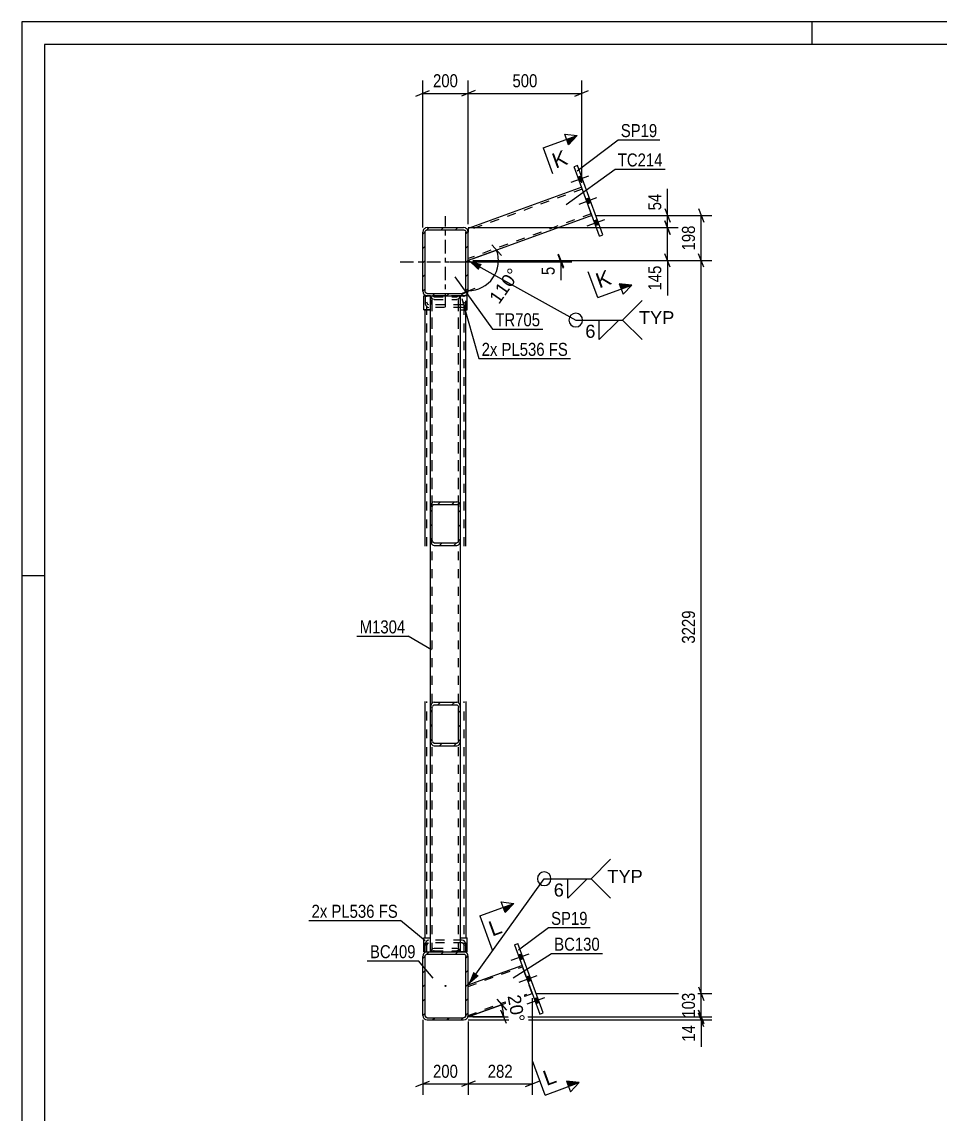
# Model space of a CAD drawing. Header units: millimetres. Extents: x 0 to 594, y 0 to 420.
# Drawn here: x 0 to 202.2, y 179.4 to 420 of the extents above; entities that cross this region are included whole.
import ezdxf

# ---------------------------------------------------------------- set-up
doc = ezdxf.new("R2010")
doc.units = ezdxf.units.MM
doc.linetypes.add('DXK_LINE_DOT2', pattern=[3.9198, 1.9599, -1.9599])
doc.linetypes.add('DXK_LINE_DOT3', pattern=[5.9187, 2.979, -0.9799, 0.9799, -0.9799])
doc.styles.add('Arial', font='ARIAL.TTF', dxfattribs={"height": 0.2})
doc.styles.add('Arial Narrow', font='ARIALN.TTF', dxfattribs={"height": 0.2})

# ---------------------------------------------------------------- blocks, each defined once
blk = doc.blocks.new('Unknown-761555563-1133')
at = {"color": 5, "linetype": 'Continuous'}
for p, q in [((594, 420), (0, 420)), ((0, 420), (0, 0)), ((174, 415), (174, 420)), ((589, 415), (5, 415)), ((5, 415), (5, 5)), ((5, 298), (0, 298))]:
    blk.add_line(p, q, dxfattribs=at)
blk = doc.blocks.new('Part-761555563-3557 - 3482')
at = {"color": 2, "linetype": 'Continuous'}
for p, q in [((108.46, 216.73), (109.22, 217.01)), ((108.46, 216.73), (114.02, 201.46)), ((114.77, 201.74), (109.22, 217.01)), ((114.02, 201.46), (114.77, 201.74))]:
    blk.add_line(p, q, dxfattribs=at)
blk = doc.blocks.new('Bolt-761555563-3493 - 3482')
at = {"linetype": 'Continuous'}
for points in [[(110.43, 213.67), (110.05, 214.71), (109.3, 214.43), (109.68, 213.4)], [(110.43, 213.67), (110.05, 214.71), (109.3, 214.43), (109.68, 213.4)], [(110.43, 213.67), (110.05, 214.71), (109.3, 214.43), (109.68, 213.4)], [(112.18, 208.86), (111.81, 209.89), (111.05, 209.62), (111.43, 208.58)], [(112.18, 208.86), (111.81, 209.89), (111.05, 209.62), (111.43, 208.58)], [(113.94, 204.04), (113.56, 205.07), (112.81, 204.8), (113.18, 203.77)], [(113.94, 204.04), (113.56, 205.07), (112.81, 204.8), (113.18, 203.77)], [(113.94, 204.04), (113.56, 205.07), (112.81, 204.8), (113.18, 203.77)]]:
    blk.add_hatch(color=1, dxfattribs=at).paths.add_polyline_path(points)
at = {"color": 1, "linetype": 'Continuous'}
for p, q in [((111.6, 214.68), (107.7, 213.27)), ((111.6, 214.68), (107.7, 213.27)), ((111.6, 214.68), (107.7, 213.27)), ((110.05, 214.71), (109.3, 214.43)), ((110.05, 214.71), (109.3, 214.43)), ((110.05, 214.71), (109.3, 214.43)), ((110.43, 213.67), (109.68, 213.4)), ((110.43, 213.67), (109.68, 213.4)), ((110.43, 213.67), (109.68, 213.4)), ((113.36, 209.87), (109.46, 208.45)), ((113.36, 209.87), (109.46, 208.45)), ((111.81, 209.89), (111.05, 209.62)), ((111.81, 209.89), (111.05, 209.62)), ((112.18, 208.86), (111.43, 208.58)), ((112.18, 208.86), (111.43, 208.58)), ((115.11, 205.05), (111.21, 203.63)), ((115.11, 205.05), (111.21, 203.63)), ((115.11, 205.05), (111.21, 203.63)), ((113.56, 205.07), (112.81, 204.8)), ((113.56, 205.07), (112.81, 204.8)), ((113.56, 205.07), (112.81, 204.8)), ((113.94, 204.04), (113.18, 203.77)), ((113.94, 204.04), (113.18, 203.77)), ((113.94, 204.04), (113.18, 203.77))]:
    blk.add_line(p, q, dxfattribs=at)
blk = doc.blocks.new('Part-761555563-3485 - 3482')
at = {"linetype": 'Continuous'}
h = blk.add_hatch(dxfattribs=at)
h.set_pattern_fill('', scale=0.7, style=0, pattern_type=0)
h.set_pattern_definition([(45, (89.9759, 261.7017), (-1.57154, 1.57154), [])])
h.paths.add_polyline_path([(89.98, 269), (89.98, 261.7), (90.04, 261.25), (90.21, 260.88), (90.47, 260.62), (90.78, 260.53), (95.78, 260.53), (96.08, 260.62), (96.34, 260.88), (96.51, 261.25), (96.58, 261.7), (96.58, 269), (96.51, 269.45), (96.34, 269.83), (96.08, 270.08), (95.78, 270.17), (90.78, 270.17), (90.47, 270.08), (90.21, 269.83), (90.04, 269.45)])
h.paths.add_polyline_path([(90.49, 269.41), (90.62, 269.54), (90.78, 269.58), (95.78, 269.58), (95.93, 269.54), (96.06, 269.41), (96.15, 269.22), (96.18, 269), (96.18, 261.7), (96.15, 261.48), (96.06, 261.29), (95.93, 261.16), (95.78, 261.12), (90.78, 261.12), (90.62, 261.16), (90.49, 261.29), (90.41, 261.48), (90.38, 261.7), (90.38, 269), (90.41, 269.22)])
at = {"color": 2, "linetype": 'Continuous'}
for p, q in [((90.04, 269.45), (89.98, 269)), ((90.78, 270.17), (90.47, 270.08)), ((90.62, 269.54), (90.78, 269.58)), ((90.78, 270.17), (95.78, 270.17)), ((90.78, 269.58), (95.78, 269.58)), ((96.08, 270.08), (95.78, 270.17)), ((95.78, 269.58), (95.93, 269.54)), ((96.58, 269), (96.51, 269.45)), ((89.98, 261.7), (89.98, 269)), ((90.38, 269), (90.41, 269.22)), ((90.38, 261.7), (90.38, 269)), ((96.15, 269.22), (96.18, 269)), ((96.18, 261.7), (96.18, 269)), ((96.58, 261.7), (96.58, 269)), ((89.98, 215.18), (89.98, 261.7)), ((89.98, 261.7), (90.04, 261.25)), ((90.41, 261.48), (90.38, 261.7)), ((90.47, 260.62), (90.78, 260.53)), ((90.78, 261.12), (90.62, 261.16)), ((90.78, 261.12), (95.78, 261.12)), ((90.78, 260.53), (95.78, 260.53)), ((95.93, 261.16), (95.78, 261.12)), ((95.78, 260.53), (96.08, 260.62)), ((96.18, 261.7), (96.15, 261.48)), ((96.51, 261.25), (96.58, 261.7)), ((96.58, 215.18), (96.58, 261.7))]:
    blk.add_line(p, q, dxfattribs=at)
at = {"color": 7, "linetype": 'DXK_LINE_DOT2'}
for p, q in [((89.98, 261.7), (89.98, 269)), ((90.38, 215.18), (90.38, 269)), ((96.18, 215.18), (96.18, 269)), ((96.58, 261.7), (96.58, 269)), ((96.58, 215.18), (89.98, 215.18)), ((90.02, 215.18), (90.04, 215.28)), ((90.46, 215.18), (90.47, 215.2)), ((90.47, 215.92), (90.78, 216.01)), ((90.47, 215.2), (90.49, 215.25)), ((90.62, 215.38), (90.49, 215.25)), ((90.78, 215.42), (90.62, 215.38)), ((90.78, 216.01), (95.78, 216.01)), ((90.78, 215.42), (95.78, 215.42)), ((95.78, 216.01), (96.08, 215.92)), ((95.93, 215.38), (95.78, 215.42)), ((96.06, 215.25), (95.93, 215.38)), ((96.09, 215.18), (96.06, 215.25)), ((96.51, 215.28), (96.53, 215.18))]:
    blk.add_line(p, q, dxfattribs=at)
at = {"color": 2, "linetype": 'Continuous'}
for centre, radius, start, end in [((91.07, 269.2), 1.06, 124.4664, 166.7051), ((90.92, 269.1), 0.532, 124.4664, 166.7051), ((95.63, 269.1), 0.532, 13.2949, 55.5336), ((95.48, 269.2), 1.06, 13.2949, 55.5336), ((91.07, 261.5), 1.06, 193.2949, 235.5336), ((90.92, 261.6), 0.532, 193.2949, 235.5336), ((95.63, 261.6), 0.532, 304.4664, 346.7051), ((95.48, 261.5), 1.06, 304.4664, 346.7051)]:
    blk.add_arc(centre, radius, start, end, dxfattribs=at)
at = {"color": 7, "linetype": 'DXK_LINE_DOT2'}
for centre, start, end in [((91.07, 215.04), 124.4664, 166.7051), ((95.48, 215.04), 13.2949, 55.5336)]:
    blk.add_arc(centre, 1.06, start, end, dxfattribs=at)
blk = doc.blocks.new('Bolt-761555563-3494 - 3482')
at = {"linetype": 'Continuous'}
for points in [[(123.59, 385.03), (123.21, 386.06), (122.46, 385.79), (122.83, 384.76)], [(123.59, 385.03), (123.21, 386.06), (122.46, 385.79), (122.83, 384.76)], [(123.59, 385.03), (123.21, 386.06), (122.46, 385.79), (122.83, 384.76)], [(125.34, 380.21), (124.96, 381.25), (124.21, 380.97), (124.59, 379.94)], [(125.34, 380.21), (124.96, 381.25), (124.21, 380.97), (124.59, 379.94)], [(127.09, 375.4), (126.72, 376.43), (125.96, 376.16), (126.34, 375.12)], [(127.09, 375.4), (126.72, 376.43), (125.96, 376.16), (126.34, 375.12)], [(127.09, 375.4), (126.72, 376.43), (125.96, 376.16), (126.34, 375.12)]]:
    blk.add_hatch(color=1, dxfattribs=at).paths.add_polyline_path(points)
at = {"color": 1, "linetype": 'Continuous'}
for p, q in [((124.76, 386.04), (120.86, 384.62)), ((124.76, 386.04), (120.86, 384.62)), ((124.76, 386.04), (120.86, 384.62)), ((123.21, 386.06), (122.46, 385.79)), ((123.21, 386.06), (122.46, 385.79)), ((123.21, 386.06), (122.46, 385.79)), ((123.59, 385.03), (122.83, 384.76)), ((123.59, 385.03), (122.83, 384.76)), ((123.59, 385.03), (122.83, 384.76)), ((126.51, 381.23), (122.61, 379.81)), ((126.51, 381.23), (122.61, 379.81)), ((124.96, 381.25), (124.21, 380.97)), ((124.96, 381.25), (124.21, 380.97)), ((125.34, 380.21), (124.59, 379.94)), ((125.34, 380.21), (124.59, 379.94)), ((128.27, 376.41), (124.37, 374.99)), ((128.27, 376.41), (124.37, 374.99)), ((128.27, 376.41), (124.37, 374.99)), ((126.72, 376.43), (125.96, 376.16)), ((126.72, 376.43), (125.96, 376.16)), ((126.72, 376.43), (125.96, 376.16)), ((127.09, 375.4), (126.34, 375.12)), ((127.09, 375.4), (126.34, 375.12)), ((127.09, 375.4), (126.34, 375.12))]:
    blk.add_line(p, q, dxfattribs=at)
blk = doc.blocks.new('Part-761555563-3486 - 3482')
at = {"linetype": 'Continuous'}
h = blk.add_hatch(dxfattribs=at)
h.set_pattern_fill('', scale=0.7, style=0, pattern_type=0)
h.set_pattern_definition([(45, (89.976, 305.858), (-1.57154, 1.57154), [])])
h.paths.add_polyline_path([(89.98, 313.16), (89.98, 305.86), (90.04, 305.41), (90.21, 305.03), (90.47, 304.78), (90.78, 304.69), (95.78, 304.69), (96.08, 304.78), (96.34, 305.03), (96.51, 305.41), (96.58, 305.86), (96.58, 313.16), (96.51, 313.6), (96.34, 313.98), (96.08, 314.24), (95.78, 314.32), (90.78, 314.32), (90.47, 314.24), (90.21, 313.98), (90.04, 313.6)])
h.paths.add_polyline_path([(90.49, 313.57), (90.62, 313.7), (90.78, 313.74), (95.78, 313.74), (95.93, 313.7), (96.06, 313.57), (96.15, 313.38), (96.18, 313.16), (96.18, 305.86), (96.15, 305.63), (96.06, 305.45), (95.93, 305.32), (95.78, 305.27), (90.78, 305.27), (90.62, 305.32), (90.49, 305.45), (90.41, 305.63), (90.38, 305.86), (90.38, 313.16), (90.41, 313.38)])
at = {"color": 2, "linetype": 'Continuous'}
for p, q in [((89.98, 313.16), (89.98, 359.68)), ((96.58, 313.16), (96.58, 359.68)), ((90.04, 313.6), (89.98, 313.16)), ((89.98, 305.86), (89.98, 313.16)), ((90.38, 313.16), (90.41, 313.38)), ((90.38, 305.86), (90.38, 313.16)), ((90.78, 314.32), (90.47, 314.24)), ((90.62, 313.7), (90.78, 313.74)), ((90.78, 314.32), (95.78, 314.32)), ((90.78, 313.74), (95.78, 313.74)), ((96.08, 314.24), (95.78, 314.32)), ((95.78, 313.74), (95.93, 313.7)), ((96.15, 313.38), (96.18, 313.16)), ((96.18, 305.86), (96.18, 313.16)), ((96.58, 313.16), (96.51, 313.6)), ((96.58, 305.86), (96.58, 313.16)), ((89.98, 305.86), (90.04, 305.41)), ((90.41, 305.63), (90.38, 305.86)), ((96.18, 305.86), (96.15, 305.63)), ((96.51, 305.41), (96.58, 305.86)), ((90.47, 304.78), (90.78, 304.69)), ((90.78, 305.27), (90.62, 305.32)), ((90.78, 305.27), (95.78, 305.27)), ((90.78, 304.69), (95.78, 304.69)), ((95.93, 305.32), (95.78, 305.27)), ((95.78, 304.69), (96.08, 304.78))]:
    blk.add_line(p, q, dxfattribs=at)
at = {"color": 7, "linetype": 'DXK_LINE_DOT2'}
for p, q in [((96.58, 359.68), (89.98, 359.68)), ((90.04, 359.57), (90.02, 359.68)), ((90.38, 305.86), (90.38, 359.68)), ((90.46, 359.68), (90.49, 359.61)), ((90.78, 358.85), (90.47, 358.94)), ((90.49, 359.61), (90.62, 359.48)), ((90.62, 359.48), (90.78, 359.44)), ((90.78, 359.44), (95.78, 359.44)), ((90.78, 358.85), (95.78, 358.85)), ((95.78, 359.44), (95.93, 359.48)), ((96.08, 358.94), (95.78, 358.85)), ((95.93, 359.48), (96.06, 359.61)), ((96.06, 359.61), (96.09, 359.68)), ((96.18, 305.86), (96.18, 359.68)), ((96.53, 359.68), (96.51, 359.57)), ((89.98, 305.86), (89.98, 313.16)), ((96.58, 305.86), (96.58, 313.16))]:
    blk.add_line(p, q, dxfattribs=at)
for centre, start, end in [((91.07, 359.82), 193.2949, 235.5336), ((95.48, 359.82), 304.4664, 346.7051)]:
    blk.add_arc(centre, 1.06, start, end, dxfattribs=at)
at = {"color": 2, "linetype": 'Continuous'}
for centre, radius, start, end in [((91.07, 313.36), 1.06, 124.4664, 166.7051), ((90.92, 313.26), 0.532, 124.4664, 166.7051), ((95.63, 313.26), 0.532, 13.2949, 55.5336), ((95.48, 313.36), 1.06, 13.2949, 55.5336), ((90.92, 305.76), 0.532, 193.2949, 235.5336), ((95.63, 305.76), 0.532, 304.4664, 346.7051), ((91.07, 305.66), 1.06, 193.2949, 235.5336), ((95.48, 305.66), 1.06, 304.4664, 346.7051)]:
    blk.add_arc(centre, radius, start, end, dxfattribs=at)
blk = doc.blocks.new('Part-761555563-3515 - 3482')
at = {"linetype": 'Continuous'}
h = blk.add_hatch(dxfattribs=at)
h.set_pattern_fill('', scale=0.7, style=0, pattern_type=0)
h.set_pattern_definition([(45, (88.276, 360.6789), (-1.57154, 1.57154), [])])
h.paths.add_polyline_path([(88.28, 373.68), (88.28, 360.68), (88.35, 360.3), (88.57, 359.97), (88.89, 359.75), (89.28, 359.68), (97.28, 359.68), (97.66, 359.75), (97.98, 359.97), (98.2, 360.3), (98.28, 360.68), (98.28, 373.68), (98.2, 374.06), (97.98, 374.39), (97.66, 374.6), (97.28, 374.68), (89.28, 374.68), (88.89, 374.6), (88.57, 374.39), (88.35, 374.06)])
h.paths.add_polyline_path([(88.92, 374.03), (89.08, 374.14), (89.28, 374.18), (97.28, 374.18), (97.47, 374.14), (97.63, 374.03), (97.74, 373.87), (97.78, 373.68), (97.78, 360.68), (97.74, 360.49), (97.63, 360.33), (97.47, 360.22), (97.28, 360.18), (89.28, 360.18), (89.08, 360.22), (88.92, 360.33), (88.81, 360.49), (88.78, 360.68), (88.78, 373.68), (88.81, 373.87)])
at = {"color": 7, "linetype": 'DXK_LINE_DOT3'}
for p, q in [((93.28, 357.18), (93.28, 377.18)), ((83.28, 367.18), (103.28, 367.18))]:
    blk.add_line(p, q, dxfattribs=at)
at = {"color": 2, "linetype": 'Continuous'}
for p, q in [((88.35, 374.06), (88.28, 373.68)), ((88.28, 360.68), (88.28, 373.68)), ((88.78, 373.68), (88.81, 373.87)), ((88.78, 360.68), (88.78, 373.68)), ((89.28, 374.68), (88.89, 374.6)), ((89.08, 374.14), (89.28, 374.18)), ((89.28, 374.68), (97.28, 374.68)), ((89.28, 374.18), (97.28, 374.18)), ((97.66, 374.6), (97.28, 374.68)), ((97.28, 374.18), (97.47, 374.14)), ((97.74, 373.87), (97.78, 373.68)), ((97.78, 360.68), (97.78, 373.68)), ((98.28, 373.68), (98.2, 374.06)), ((98.28, 360.68), (98.28, 373.68)), ((88.28, 360.68), (88.35, 360.3)), ((88.81, 360.49), (88.78, 360.68)), ((88.89, 359.75), (89.28, 359.68)), ((89.28, 360.18), (89.08, 360.22)), ((89.28, 360.18), (97.28, 360.18)), ((89.28, 359.68), (97.28, 359.68)), ((97.47, 360.22), (97.28, 360.18)), ((97.28, 359.68), (97.66, 359.75)), ((97.78, 360.68), (97.74, 360.49)), ((98.2, 360.3), (98.28, 360.68))]:
    blk.add_line(p, q, dxfattribs=at)
for centre, radius, start, end in [((89.28, 373.68), 1, 112.5, 157.5), ((89.28, 373.68), 0.5, 112.5, 157.5), ((97.28, 373.68), 0.5, 22.5, 67.5), ((97.28, 373.68), 1, 22.5, 67.5), ((89.28, 360.68), 1, 202.5, 247.5), ((89.28, 360.68), 0.5, 202.5, 247.5), ((97.28, 360.68), 0.5, 292.5, 337.5), ((97.28, 360.68), 1, 292.5, 337.5)]:
    blk.add_arc(centre, radius, start, end, dxfattribs=at)
blk = doc.blocks.new('Part-761555563-3552 - 3482')
at = {"linetype": 'Continuous'}
h = blk.add_hatch(dxfattribs=at)
h.set_pattern_fill('', scale=0.7, style=0, pattern_type=0)
h.set_pattern_definition([(45, (88.2759, 201.179), (-1.57154, 1.57154), [])])
h.paths.add_polyline_path([(88.28, 214.18), (88.28, 201.18), (88.35, 200.8), (88.57, 200.47), (88.89, 200.26), (89.28, 200.18), (97.28, 200.18), (97.66, 200.26), (97.98, 200.47), (98.2, 200.8), (98.28, 201.18), (98.28, 214.18), (98.2, 214.56), (97.98, 214.89), (97.66, 215.1), (97.28, 215.18), (89.28, 215.18), (88.89, 215.1), (88.57, 214.89), (88.35, 214.56)])
h.paths.add_polyline_path([(88.92, 214.53), (89.08, 214.64), (89.28, 214.68), (97.28, 214.68), (97.47, 214.64), (97.63, 214.53), (97.74, 214.37), (97.78, 214.18), (97.78, 201.18), (97.74, 200.99), (97.63, 200.83), (97.47, 200.72), (97.28, 200.68), (89.28, 200.68), (89.08, 200.72), (88.92, 200.83), (88.81, 200.99), (88.78, 201.18), (88.78, 214.18), (88.81, 214.37)])
blk.add_hatch(color=246, dxfattribs=at).paths.add_polyline_path([(93.28, 207.58, -1), (93.28, 207.78, -1)])
at = {"color": 2, "linetype": 'Continuous'}
for p, q in [((88.35, 214.56), (88.28, 214.18)), ((88.28, 201.18), (88.28, 214.18)), ((88.78, 214.18), (88.81, 214.37)), ((88.78, 201.18), (88.78, 214.18)), ((89.28, 215.18), (88.89, 215.1)), ((89.08, 214.64), (89.28, 214.68)), ((89.28, 215.18), (97.28, 215.18)), ((89.28, 214.68), (97.28, 214.68)), ((97.66, 215.1), (97.28, 215.18)), ((97.28, 214.68), (97.47, 214.64)), ((97.74, 214.37), (97.78, 214.18)), ((97.78, 201.18), (97.78, 214.18)), ((98.28, 214.18), (98.2, 214.56)), ((98.28, 201.18), (98.28, 214.18)), ((88.28, 201.18), (88.35, 200.8)), ((88.81, 200.99), (88.78, 201.18)), ((88.89, 200.26), (89.28, 200.18)), ((89.28, 200.68), (89.08, 200.72)), ((89.28, 200.68), (97.28, 200.68)), ((89.28, 200.18), (97.28, 200.18)), ((97.47, 200.72), (97.28, 200.68)), ((97.28, 200.18), (97.66, 200.26)), ((97.78, 201.18), (97.74, 200.99)), ((98.2, 200.8), (98.28, 201.18))]:
    blk.add_line(p, q, dxfattribs=at)
at = {"color": 246, "linetype": 'DXK_LINE_DOT2'}
blk.add_line((93.28, 207.68), (93.28, 207.68), dxfattribs=at)
at = {"color": 246, "linetype": 'Continuous'}
blk.add_circle((93.28, 207.68), 0.1, dxfattribs=at)
at = {"color": 2, "linetype": 'Continuous'}
for centre, radius, start, end in [((89.28, 214.18), 1, 112.5, 157.5), ((89.28, 214.18), 0.5, 112.5, 157.5), ((97.28, 214.18), 0.5, 22.5, 67.5), ((97.28, 214.18), 1, 22.5, 67.5), ((89.28, 201.18), 1, 202.5, 247.5), ((89.28, 201.18), 0.5, 202.5, 247.5), ((97.28, 201.18), 0.5, 292.5, 337.5), ((97.28, 201.18), 1, 292.5, 337.5)]:
    blk.add_arc(centre, radius, start, end, dxfattribs=at)
blk = doc.blocks.new('Part-761555563-3562 - 3482')
at = {"color": 2, "linetype": 'Continuous'}
for p, q in [((122.37, 388.36), (121.62, 388.09)), ((127.18, 372.82), (121.62, 388.09)), ((127.93, 373.09), (122.37, 388.36)), ((127.18, 372.82), (127.93, 373.09))]:
    blk.add_line(p, q, dxfattribs=at)
blk = doc.blocks.new('Part-761555563-3567 - 3482')
at = {"color": 2, "linetype": 'Continuous'}
for p, q in [((123.27, 383.56), (98.28, 374.46)), ((125.53, 377.36), (98.28, 367.44)), ((98.28, 374.46), (98.28, 373.68))]:
    blk.add_line(p, q, dxfattribs=at)
at = {"color": 7, "linetype": 'DXK_LINE_DOT2'}
for p, q in [((123.41, 383.18), (98.28, 374.03)), ((125.53, 377.36), (123.27, 383.56)), ((125.39, 377.73), (98.28, 367.86)), ((98.28, 374.46), (98.28, 374.21)), ((98.28, 367.44), (98.28, 373.68))]:
    blk.add_line(p, q, dxfattribs=at)
blk = doc.blocks.new('Part-761555563-3578 - 3482')
at = {"color": 2, "linetype": 'Continuous'}
for p, q in [((88.78, 218.26), (88.78, 270.32)), ((97.78, 270.32), (97.78, 218.26))]:
    blk.add_line(p, q, dxfattribs=at)
at = {"color": 7, "linetype": 'DXK_LINE_DOT2'}
for p, q in [((89.18, 215.18), (89.18, 270.32)), ((97.38, 215.18), (97.38, 270.32)), ((88.78, 215.18), (88.78, 218.26)), ((88.84, 217.04), (88.78, 216.59)), ((89.18, 216.59), (89.21, 216.81)), ((89.58, 217.76), (89.27, 217.67)), ((89.42, 217.13), (89.58, 217.17)), ((96.98, 217.76), (89.58, 217.76)), ((96.98, 217.17), (89.58, 217.17)), ((97.28, 217.67), (96.98, 217.76)), ((96.98, 217.17), (97.13, 217.13)), ((97.35, 216.81), (97.38, 216.59)), ((97.78, 216.59), (97.71, 217.04)), ((97.78, 215.18), (97.78, 218.26)), ((88.78, 215.18), (97.78, 215.18))]:
    blk.add_line(p, q, dxfattribs=at)
for centre, radius, start, end in [((89.87, 216.79), 1.06, 124.4663, 166.705), ((89.72, 216.69), 0.532, 124.4663, 166.705), ((96.83, 216.69), 0.532, 13.295, 55.5337), ((96.68, 216.79), 1.06, 13.295, 55.5337)]:
    blk.add_arc(centre, radius, start, end, dxfattribs=at)
blk = doc.blocks.new('Part-761555563-3583 - 3482')
at = {"color": 2, "linetype": 'Continuous'}
for p, q in [((98.28, 207.89), (110.11, 212.2)), ((98.28, 200.87), (112.37, 206)), ((98.28, 200.92), (98.28, 201.18)), ((98.28, 200.92), (98.28, 200.87))]:
    blk.add_line(p, q, dxfattribs=at)
at = {"color": 7, "linetype": 'DXK_LINE_DOT2'}
for p, q in [((98.28, 207.57), (110.22, 211.92)), ((112.37, 206), (110.11, 212.2)), ((98.28, 207.84), (98.28, 207.89)), ((98.28, 201.18), (98.28, 207.89)), ((98.28, 201.19), (112.27, 206.28))]:
    blk.add_line(p, q, dxfattribs=at)
blk = doc.blocks.new('Part-761555563-3589 - 3482')
at = {"color": 7, "linetype": 'DXK_LINE_DOT2'}
for p, q in [((96.58, 359.68), (89.98, 359.68)), ((89.98, 305.86), (89.98, 359.68)), ((90.38, 215.18), (90.38, 359.68)), ((96.18, 215.18), (96.18, 359.68)), ((96.58, 305.86), (96.58, 359.68)), ((89.98, 215.18), (89.98, 269)), ((96.58, 215.18), (96.58, 269)), ((96.58, 215.18), (89.98, 215.18))]:
    blk.add_line(p, q, dxfattribs=at)
at = {"color": 2, "linetype": 'Continuous'}
for p, q in [((89.98, 269), (89.98, 305.86)), ((96.58, 269), (96.58, 305.86))]:
    blk.add_line(p, q, dxfattribs=at)
blk = doc.blocks.new('Part-761555563-3591 - 3482')
at = {"color": 7, "linetype": 'DXK_LINE_DOT2'}
for p, q in [((97.78, 359.68), (88.78, 359.68)), ((88.78, 359.68), (88.78, 356.6)), ((89.18, 304.54), (89.18, 359.68)), ((97.38, 304.54), (97.38, 359.68)), ((97.78, 356.6), (97.78, 359.68)), ((88.78, 358.27), (88.84, 357.82)), ((89.21, 358.05), (89.18, 358.27)), ((89.27, 357.19), (89.58, 357.1)), ((89.58, 357.69), (89.42, 357.73)), ((96.98, 357.69), (89.58, 357.69)), ((96.98, 357.1), (89.58, 357.1)), ((97.13, 357.73), (96.98, 357.69)), ((96.98, 357.1), (97.28, 357.19)), ((97.38, 358.27), (97.35, 358.05)), ((97.71, 357.82), (97.78, 358.27))]:
    blk.add_line(p, q, dxfattribs=at)
at = {"color": 2, "linetype": 'Continuous'}
for p, q in [((88.78, 304.54), (88.78, 356.6)), ((97.78, 304.54), (97.78, 356.6))]:
    blk.add_line(p, q, dxfattribs=at)
at = {"color": 7, "linetype": 'DXK_LINE_DOT2'}
for centre, radius, start, end in [((89.87, 358.07), 1.06, 193.295, 235.5337), ((89.72, 358.17), 0.532, 193.295, 235.5337), ((96.83, 358.17), 0.532, 304.4663, 346.705), ((96.68, 358.07), 1.06, 304.4663, 346.705)]:
    blk.add_arc(centre, radius, start, end, dxfattribs=at)
blk = doc.blocks.new('Part-761555563-3601 - 3482')
at = {"color": 2, "linetype": 'Continuous'}
for p, q in [((88.48, 359.68), (88.48, 359.68)), ((88.48, 359.68), (89.28, 359.68)), ((88.48, 356.6), (88.48, 359.68)), ((89.98, 356.6), (88.48, 356.6))]:
    blk.add_line(p, q, dxfattribs=at)
at = {"color": 7, "linetype": 'DXK_LINE_DOT2'}
for p, q in [((89.98, 359.68), (88.48, 359.68)), ((88.48, 359.68), (88.48, 359.68)), ((89.28, 359.68), (89.98, 359.68)), ((89.98, 359.68), (89.98, 359.68)), ((89.98, 359.68), (89.98, 356.6)), ((88.48, 356.6), (89.98, 356.6))]:
    blk.add_line(p, q, dxfattribs=at)
blk = doc.blocks.new('Part-761555563-3614 - 3482')
at = {"color": 2, "linetype": 'Continuous'}
for p, q in [((96.58, 218.26), (98.08, 218.26)), ((98.08, 215.18), (98.08, 218.26)), ((98.08, 215.18), (97.28, 215.18)), ((98.08, 215.18), (98.08, 215.18))]:
    blk.add_line(p, q, dxfattribs=at)
at = {"color": 7, "linetype": 'DXK_LINE_DOT2'}
for p, q in [((96.58, 215.18), (96.58, 218.26)), ((96.58, 218.26), (98.08, 218.26)), ((97.28, 215.18), (96.58, 215.18)), ((96.58, 215.18), (96.58, 215.18)), ((96.58, 215.18), (98.08, 215.18)), ((98.08, 215.18), (98.08, 215.18))]:
    blk.add_line(p, q, dxfattribs=at)
blk = doc.blocks.new('Part-761555563-3615 - 3482')
at = {"color": 2, "linetype": 'Continuous'}
for p, q in [((88.48, 215.18), (88.48, 218.26)), ((88.48, 218.26), (89.98, 218.26)), ((88.48, 215.18), (88.48, 215.18)), ((88.48, 215.18), (89.28, 215.18))]:
    blk.add_line(p, q, dxfattribs=at)
at = {"color": 7, "linetype": 'DXK_LINE_DOT2'}
for p, q in [((88.48, 218.26), (89.98, 218.26)), ((89.98, 215.18), (89.98, 218.26)), ((88.48, 215.18), (89.98, 215.18)), ((88.48, 215.18), (88.48, 215.18)), ((89.28, 215.18), (89.98, 215.18)), ((89.98, 215.18), (89.98, 215.18))]:
    blk.add_line(p, q, dxfattribs=at)
blk = doc.blocks.new('Part-761555563-3616 - 3482')
at = {"color": 7, "linetype": 'DXK_LINE_DOT2'}
for p, q in [((98.08, 359.68), (96.58, 359.68)), ((96.58, 359.68), (96.58, 359.68)), ((97.28, 359.68), (96.58, 359.68)), ((96.58, 356.6), (96.58, 359.68)), ((98.08, 359.68), (98.08, 359.68)), ((96.58, 356.6), (98.08, 356.6))]:
    blk.add_line(p, q, dxfattribs=at)
at = {"color": 2, "linetype": 'Continuous'}
for p, q in [((98.08, 359.68), (97.28, 359.68)), ((98.08, 359.68), (98.08, 359.68)), ((98.08, 356.6), (98.08, 359.68)), ((96.58, 356.6), (98.08, 356.6))]:
    blk.add_line(p, q, dxfattribs=at)
blk = doc.blocks.new('StraightDimension-761555563-3757 - 3482')
at = {"color": 7, "linetype": 'Continuous'}
for p, q in [((150.16, 365.94), (148.96, 368.94)), ((99.28, 367.44), (151.96, 367.44)), ((149.56, 206), (149.56, 367.44)), ((148.96, 207.5), (150.16, 204.5)), ((113.37, 206), (151.96, 206))]:
    blk.add_line(p, q, dxfattribs=at)
at = {"color": 0}
blk.add_wipeout([(148.81, 290.97), (144.61, 290.97), (144.61, 282.46), (148.81, 282.46)], dxfattribs=at)
at = {"color": 3, "style": 'Arial Narrow'}
blk.add_text('3229', height=2.863, rotation=90.0002, dxfattribs=at).set_placement((148.21, 283.06))
blk = doc.blocks.new('StraightDimension-761555563-3631 - 3482')
at = {"color": 7, "linetype": 'Continuous'}
for p, q in [((88.28, 200.18), (88.28, 183.7)), ((98.28, 199.87), (98.28, 183.7)), ((86.78, 185.5), (89.78, 186.7)), ((88.28, 186.1), (98.28, 186.1)), ((99.78, 186.7), (96.78, 185.5))]:
    blk.add_line(p, q, dxfattribs=at)
at = {"color": 0}
blk.add_wipeout([(96.62, 186.85), (96.62, 191.05), (89.93, 191.05), (89.93, 186.85)], dxfattribs=at)
at = {"color": 3, "style": 'Arial Narrow'}
blk.add_text('200', height=2.863, dxfattribs=at).set_placement((90.53, 187.45))
blk = doc.blocks.new('StraightDimension-761555563-3770 - 3482')
at = {"color": 7, "linetype": 'Continuous'}
for p, q in [((148.96, 378.86), (150.16, 375.86)), ((126.53, 377.36), (151.96, 377.36)), ((149.56, 367.44), (149.56, 377.36)), ((150.16, 365.94), (148.96, 368.94)), ((99.28, 367.44), (151.96, 367.44))]:
    blk.add_line(p, q, dxfattribs=at)
at = {"color": 0}
blk.add_wipeout([(148.81, 375.74), (144.61, 375.74), (144.61, 369.05), (148.81, 369.05)], dxfattribs=at)
at = {"color": 3, "style": 'Arial Narrow'}
blk.add_text('198', height=2.863, rotation=90.0002, dxfattribs=at).set_placement((148.21, 369.65))
blk = doc.blocks.new('StraightDimension-761555563-3713 - 3482')
at = {"color": 7, "linetype": 'Continuous'}
for p, q in [((141.54, 376.18), (142.74, 373.18)), ((98.28, 374.68), (144.54, 374.68)), ((142.14, 367.44), (142.14, 374.68)), ((142.74, 365.94), (141.54, 368.94)), ((99.28, 367.44), (144.54, 367.44))]:
    blk.add_line(p, q, dxfattribs=at)
at = {"color": 0}
blk.add_wipeout([(141.39, 366.91), (137.19, 366.91), (137.19, 360.23), (141.39, 360.23)], dxfattribs=at)
at = {"color": 7, "linetype": 'Continuous'}
blk.add_line((142.14, 367.44), (142.14, 359.7), dxfattribs=at)
blk.add_line((142.14, 367.44), (142.14, 359.7), dxfattribs=at)
at = {"color": 3, "style": 'Arial Narrow'}
blk.add_text('145', height=2.863, rotation=90.0002, dxfattribs=at).set_placement((140.79, 360.83))
blk = doc.blocks.new('StraightDimension-761555563-3744 - 3482')
at = {"color": 7, "linetype": 'Continuous'}
for p, q in [((148.96, 207.5), (150.16, 204.5)), ((113.37, 206), (151.96, 206)), ((149.56, 200.87), (149.56, 206)), ((150.16, 199.37), (148.96, 202.37)), ((99.28, 200.87), (151.96, 200.87))]:
    blk.add_line(p, q, dxfattribs=at)
at = {"color": 0}
blk.add_wipeout([(148.81, 206.78), (144.61, 206.78), (144.61, 200.09), (148.81, 200.09)], dxfattribs=at)
at = {"color": 3, "style": 'Arial Narrow'}
blk.add_text('103', height=2.863, rotation=90.0002, dxfattribs=at).set_placement((148.21, 200.69))
blk = doc.blocks.new('StraightDimension-761555563-3688 - 3482')
at = {"color": 7, "linetype": 'Continuous'}
for p, q in [((118.07, 368.94), (119.27, 365.94)), ((119.27, 365.68), (118.07, 368.68)), ((94.28, 367.18), (121.07, 367.18)), ((99.28, 367.44), (121.07, 367.44)), ((118.67, 367.18), (118.67, 367.44))]:
    blk.add_line(p, q, dxfattribs=at)
at = {"color": 0}
blk.add_wipeout([(117.92, 366.65), (113.72, 366.65), (113.72, 363.63), (117.92, 363.63)], dxfattribs=at)
at = {"color": 7, "linetype": 'Continuous'}
blk.add_line((118.67, 367.18), (118.67, 363.1), dxfattribs=at)
blk.add_line((118.67, 367.18), (118.67, 363.1), dxfattribs=at)
at = {"color": 3, "style": 'Arial Narrow'}
blk.add_text('5', height=2.86, rotation=90.0002, dxfattribs=at).set_placement((117.32, 364.23))
blk = doc.blocks.new('StraightDimension-761555563-3641 - 3482')
at = {"color": 7, "linetype": 'Continuous'}
for p, q in [((112.37, 205), (112.37, 183.7)), ((98.28, 199.87), (98.28, 183.7)), ((99.78, 186.7), (96.78, 185.5)), ((98.28, 186.1), (112.37, 186.1)), ((110.87, 185.5), (113.87, 186.7))]:
    blk.add_line(p, q, dxfattribs=at)
at = {"color": 0}
blk.add_wipeout([(108.67, 186.85), (108.67, 191.05), (101.98, 191.05), (101.98, 186.85)], dxfattribs=at)
at = {"color": 3, "style": 'Arial Narrow'}
blk.add_text('282', height=2.863, dxfattribs=at).set_placement((102.58, 187.45))
blk = doc.blocks.new('StraightDimension-761555563-3652 - 3482')
at = {"color": 7, "linetype": 'Continuous'}
for p, q in [((88.28, 374.68), (88.28, 407.1)), ((98.28, 375.46), (98.28, 407.1)), ((86.78, 403.65), (89.78, 404.85)), ((88.28, 404.25), (98.28, 404.25)), ((99.78, 404.85), (96.78, 403.65))]:
    blk.add_line(p, q, dxfattribs=at)
at = {"color": 0}
blk.add_wipeout([(96.62, 405), (96.62, 409.2), (89.93, 409.2), (89.93, 405)], dxfattribs=at)
at = {"color": 3, "style": 'Arial Narrow'}
blk.add_text('200', height=2.863, dxfattribs=at).set_placement((90.53, 405.6))
blk = doc.blocks.new('StraightDimension-761555563-3734 - 3482')
at = {"color": 7, "linetype": 'Continuous'}
for p, q in [((148.96, 202.37), (150.16, 199.37)), ((98.28, 200.18), (151.96, 200.18)), ((99.28, 200.87), (151.96, 200.87)), ((150.16, 198.68), (148.96, 201.68)), ((149.56, 200.18), (149.56, 200.87))]:
    blk.add_line(p, q, dxfattribs=at)
at = {"color": 0}
blk.add_wipeout([(148.81, 199.65), (144.61, 199.65), (144.61, 194.8), (148.81, 194.8)], dxfattribs=at)
at = {"color": 7, "linetype": 'Continuous'}
blk.add_line((149.56, 200.18), (149.56, 194.27), dxfattribs=at)
blk.add_line((149.56, 200.18), (149.56, 194.27), dxfattribs=at)
at = {"color": 3, "style": 'Arial Narrow'}
blk.add_text('14', height=2.863, rotation=90.0002, dxfattribs=at).set_placement((148.21, 195.4))
blk = doc.blocks.new('StraightDimension-761555563-3670 - 3482')
at = {"color": 7, "linetype": 'Continuous'}
for p, q in [((98.28, 375.46), (98.28, 407.1)), ((123.27, 384.56), (123.27, 407.1)), ((99.78, 404.85), (96.78, 403.65)), ((98.28, 404.25), (123.27, 404.25)), ((121.77, 403.65), (124.77, 404.85))]:
    blk.add_line(p, q, dxfattribs=at)
at = {"color": 0}
blk.add_wipeout([(114.12, 405), (114.12, 409.2), (107.43, 409.2), (107.43, 405)], dxfattribs=at)
at = {"color": 3, "style": 'Arial Narrow'}
blk.add_text('500', height=2.863, dxfattribs=at).set_placement((108.03, 405.6))
blk = doc.blocks.new('StraightDimension-761555563-3723 - 3482')
at = {"color": 7, "linetype": 'Continuous'}
for p, q in [((141.54, 378.86), (142.74, 375.86)), ((126.53, 377.36), (144.54, 377.36)), ((142.74, 373.18), (141.54, 376.18)), ((142.14, 374.68), (142.14, 377.36)), ((98.28, 374.68), (144.54, 374.68))]:
    blk.add_line(p, q, dxfattribs=at)
at = {"color": 0}
blk.add_wipeout([(141.39, 382.74), (137.19, 382.74), (137.19, 377.88), (141.39, 377.88)], dxfattribs=at)
at = {"color": 7, "linetype": 'Continuous'}
blk.add_line((142.14, 377.36), (142.14, 383.26), dxfattribs=at)
blk.add_line((142.14, 377.36), (142.14, 383.26), dxfattribs=at)
at = {"color": 3, "style": 'Arial Narrow'}
blk.add_text('54', height=2.863, rotation=90.0002, dxfattribs=at).set_placement((140.79, 378.48))
blk = doc.blocks.new('AngleDimension-761555563-5297 - 3482')
at = {"color": 7, "linetype": 'Continuous'}
for p, q in [((104.55, 204.75), (106.71, 202.34)), ((105.63, 203.54), (98.28, 200.87)), ((99.22, 201.21), (105.63, 203.54)), ((106.7, 199.37), (105.5, 202.37)), ((106.1, 200.87), (98.28, 200.87))]:
    blk.add_line(p, q, dxfattribs=at)
blk.add_arc((98.28, 200.87), 7.83, 0, 20, dxfattribs=at)
at = {"color": 0}
blk.add_wipeout([(107.5, 198.81), (111.63, 199.54), (110.38, 206.68), (106.24, 205.95)], dxfattribs=at)
at = {"color": 3, "style": 'Arial'}
blk.add_text('20°', height=2.865, rotation=-80.0021, dxfattribs=at).set_placement((106.93, 205.46))
blk = doc.blocks.new('AngleDimension-761555563-5313 - 3482')
at = {"color": 7, "linetype": 'Continuous'}
for p, q in [((103.46, 370.92), (105.61, 368.51)), ((104.54, 369.72), (98.28, 367.44)), ((99.22, 367.78), (104.54, 369.72)), ((98.28, 360.77), (98.28, 367.44)), ((96.78, 360.17), (99.78, 361.37))]:
    blk.add_line(p, q, dxfattribs=at)
blk.add_arc((98.28, 367.44), 6.66, 270, 20.0001, dxfattribs=at)
at = {"color": 0}
blk.add_wipeout([(110.63, 364.57), (107.19, 366.98), (101.75, 359.22), (105.2, 356.81)], dxfattribs=at)
at = {"color": 3, "style": 'Arial'}
blk.add_text('110°', height=2.865, rotation=54.9982, dxfattribs=at).set_placement((105.05, 357.65))
blk = doc.blocks.new('Mark-761555563-3548 - 3482')
at = {"color": 0}
blk.add_wipeout([(86.7, 213.79), (86.7, 216.79), (76.65, 216.79), (76.65, 213.79)], dxfattribs=at)
blk.add_wipeout([(86.7, 213.79), (86.7, 216.79), (76.65, 216.79), (76.65, 213.79)], dxfattribs=at)
at = {"color": 30, "linetype": 'Continuous'}
for p in [(76.05, 213.19), (90.55, 209.37)]:
    blk.add_line(p, (87.3, 213.19), dxfattribs=at)
at = {"color": 3, "style": 'Arial Narrow'}
blk.add_text('BC409', height=2.863, dxfattribs=at).set_placement((76.65, 213.79))
blk = doc.blocks.new('Mark-761555563-3558 - 3482')
at = {"color": 0}
blk.add_wipeout([(139.91, 394.62), (139.91, 397.62), (131.87, 397.62), (131.87, 394.62)], dxfattribs=at)
blk.add_wipeout([(139.91, 394.62), (139.91, 397.62), (131.87, 397.62), (131.87, 394.62)], dxfattribs=at)
at = {"color": 30, "linetype": 'Continuous'}
for p, q in [((122.27, 387.17), (131.27, 394.02)), ((131.27, 394.02), (140.51, 394.02))]:
    blk.add_line(p, q, dxfattribs=at)
at = {"color": 3, "style": 'Arial Narrow'}
blk.add_text('SP19', height=2.863, dxfattribs=at).set_placement((131.87, 394.62))
blk = doc.blocks.new('Mark-761555563-3511 - 3482')
at = {"color": 0}
blk.add_wipeout([(114.12, 352.95), (114.12, 355.95), (104.25, 355.95), (104.25, 352.95)], dxfattribs=at)
blk.add_wipeout([(114.12, 352.95), (114.12, 355.95), (104.25, 355.95), (104.25, 352.95)], dxfattribs=at)
at = {"color": 30, "linetype": 'Continuous'}
for p, q in [((95.32, 363.81), (103.65, 352.35)), ((103.65, 352.35), (114.72, 352.35))]:
    blk.add_line(p, q, dxfattribs=at)
at = {"color": 3, "style": 'Arial Narrow'}
blk.add_text('TR705', height=2.863, dxfattribs=at).set_placement((104.25, 352.95))
blk = doc.blocks.new('Mark-761555563-3579 - 3482')
at = {"color": 0}
blk.add_wipeout([(127.26, 215.44), (127.26, 218.44), (117.21, 218.44), (117.21, 215.44)], dxfattribs=at)
blk.add_wipeout([(127.26, 215.44), (127.26, 218.44), (117.21, 218.44), (117.21, 215.44)], dxfattribs=at)
at = {"color": 30, "linetype": 'Continuous'}
for p, q in [((108.19, 209.44), (116.61, 214.84)), ((116.61, 214.84), (127.86, 214.84))]:
    blk.add_line(p, q, dxfattribs=at)
at = {"color": 3, "style": 'Arial Narrow'}
blk.add_text('BC130', height=2.863, dxfattribs=at).set_placement((117.21, 215.44))
blk = doc.blocks.new('SectionMark-761555563-5464 - 3482')
at = {"linetype": 'Continuous'}
blk.add_hatch(color=6, dxfattribs=at).paths.add_polyline_path([(120.36, 185.52), (119.93, 186.69), (122.71, 186.38)])
at = {"color": 6, "linetype": 'Continuous'}
for p, q in [((105.56, 226.18), (108.33, 225.86)), ((122.71, 186.38), (119.93, 186.69)), ((119.93, 186.69), (120.78, 184.35)), ((122.71, 186.38), (120.78, 184.35))]:
    blk.add_line(p, q, dxfattribs=at)
at = {"color": 0, "linetype": 'Continuous'}
for points in [[(105.99, 219.42), (104.79, 222.71), (102.35, 221.82), (103.55, 218.54)], [(117.97, 186.51), (116.77, 189.8), (114.33, 188.91), (115.53, 185.63)]]:
    blk.add_wipeout(points, dxfattribs=at)
at = {"linetype": 'Continuous'}
blk.add_hatch(color=6, dxfattribs=at).paths.add_polyline_path([(106.41, 223.83), (105.98, 225.01), (108.33, 225.86)])
at = {"color": 6, "linetype": 'Continuous'}
for p, q in [((106.41, 223.83), (105.56, 226.18)), ((100.82, 223.13), (108.33, 225.86)), ((108.33, 225.86), (106.41, 223.83)), ((100.82, 223.13), (103.55, 215.61)), ((115.19, 183.64), (112.45, 191.16)), ((115.19, 183.64), (122.71, 186.38))]:
    blk.add_line(p, q, dxfattribs=at)
at = {"color": 3, "linetype": 'Continuous', "style": 'Arial'}
for p in [(103.55, 218.54), (115.53, 185.63)]:
    blk.add_text('L', height=3.34, rotation=20.002, dxfattribs=at).set_placement(p)
blk = doc.blocks.new('Mark-761555563-3553 - 3482')
at = {"color": 0}
blk.add_wipeout([(124.57, 221.12), (124.57, 224.12), (116.53, 224.12), (116.53, 221.12)], dxfattribs=at)
blk.add_wipeout([(124.57, 221.12), (124.57, 224.12), (116.53, 224.12), (116.53, 221.12)], dxfattribs=at)
at = {"color": 30, "linetype": 'Continuous'}
for p, q in [((109.32, 215.66), (115.93, 220.52)), ((115.93, 220.52), (125.17, 220.52))]:
    blk.add_line(p, q, dxfattribs=at)
at = {"color": 3, "style": 'Arial Narrow'}
blk.add_text('SP19', height=2.863, dxfattribs=at).set_placement((116.53, 221.12))
blk = doc.blocks.new('Mark-761555563-3563 - 3482')
at = {"color": 0}
blk.add_wipeout([(141.07, 388.15), (141.07, 391.15), (131.21, 391.15), (131.21, 388.15)], dxfattribs=at)
blk.add_wipeout([(141.07, 388.15), (141.07, 391.15), (131.21, 391.15), (131.21, 388.15)], dxfattribs=at)
at = {"color": 30, "linetype": 'Continuous'}
for p, q in [((119.85, 379.74), (130.61, 387.55)), ((130.61, 387.55), (141.67, 387.55))]:
    blk.add_line(p, q, dxfattribs=at)
at = {"color": 3, "style": 'Arial Narrow'}
blk.add_text('TC214', height=2.863, dxfattribs=at).set_placement((131.21, 388.15))
blk = doc.blocks.new('Mark-761555563-3585 - 3482')
at = {"color": 0}
blk.add_wipeout([(84.43, 285.32), (84.43, 288.32), (74.38, 288.32), (74.38, 285.32)], dxfattribs=at)
blk.add_wipeout([(84.43, 285.32), (84.43, 288.32), (74.38, 288.32), (74.38, 285.32)], dxfattribs=at)
at = {"color": 30, "linetype": 'Continuous'}
for p in [(73.78, 284.72), (90.23, 281.72)]:
    blk.add_line(p, (85.03, 284.72), dxfattribs=at)
at = {"color": 3, "style": 'Arial Narrow'}
blk.add_text('M1304', height=2.863, dxfattribs=at).set_placement((74.38, 285.32))
blk = doc.blocks.new('WeldMark-761555563-5319 - 3482')
at = {"linetype": 'Continuous'}
blk.add_hatch(color=30, dxfattribs=at).paths.add_polyline_path([(100.63, 209.89), (98.28, 207.89), (99.41, 210.77)])
at = {"color": 3, "linetype": 'Continuous'}
for q in [(129.62, 235.56), (129.62, 226.99)]:
    blk.add_line((125.33, 231.27), q, dxfattribs=at)
at = {"color": 30, "linetype": 'Continuous'}
blk.add_line((98.28, 207.89), (115.01, 231.27), dxfattribs=at)
at = {"color": 3, "linetype": 'Continuous'}
blk.add_arc((115.01, 231.27), 1.5, 90, 270, dxfattribs=at)
at = {"color": 0}
blk.add_wipeout([(119.53, 227.17), (119.53, 230.57), (116.91, 230.57), (116.91, 227.17)], dxfattribs=at)
at = {"color": 30, "linetype": 'Continuous'}
blk.add_line((115.01, 231.27), (125.33, 231.27), dxfattribs=at)
at = {"color": 3, "linetype": 'Continuous'}
for p, q in [((120.19, 231.27), (124.47, 231.27)), ((124.47, 231.27), (120.19, 226.99)), ((120.19, 226.99), (120.19, 231.27))]:
    blk.add_line(p, q, dxfattribs=at)
blk.add_arc((115.01, 231.27), 1.5, 270, 90, dxfattribs=at)
at = {"color": 3, "style": 'Arial'}
blk.add_text('6', height=2.87, dxfattribs=at).set_placement((117.11, 227.37))
at = {"color": 0, "linetype": 'Continuous'}
blk.add_wipeout([(136.71, 230.37), (136.71, 233.37), (128.93, 233.37), (128.93, 230.37)], dxfattribs=at)
blk.add_wipeout([(136.71, 230.37), (136.71, 233.37), (128.93, 233.37), (128.93, 230.37)], dxfattribs=at)
at = {"color": 3, "linetype": 'Continuous', "style": 'Arial'}
blk.add_text('TYP', height=2.865, dxfattribs=at).set_placement((128.93, 230.37))
blk = doc.blocks.new('SectionMark-761555563-3816 - 3482')
at = {"linetype": 'Continuous'}
blk.add_hatch(color=6, dxfattribs=at).paths.add_polyline_path([(131.95, 361.16), (131.53, 362.33), (134.3, 362.02)])
at = {"color": 6, "linetype": 'Continuous'}
for p, q in [((119.53, 395.3), (122.3, 394.98)), ((134.3, 362.02), (131.53, 362.33)), ((131.53, 362.33), (132.38, 359.99)), ((134.3, 362.02), (132.38, 359.99))]:
    blk.add_line(p, q, dxfattribs=at)
at = {"color": 0, "linetype": 'Continuous'}
for points in [[(120.44, 388.72), (119.25, 392.01), (116.32, 390.94), (117.52, 387.66)], [(130.05, 362.33), (128.85, 365.62), (125.93, 364.55), (127.13, 361.27)]]:
    blk.add_wipeout(points, dxfattribs=at)
at = {"linetype": 'Continuous'}
blk.add_hatch(color=6, dxfattribs=at).paths.add_polyline_path([(120.38, 392.95), (119.95, 394.13), (122.3, 394.98)])
at = {"color": 6, "linetype": 'Continuous'}
for p, q in [((114.79, 392.25), (122.3, 394.98)), ((120.38, 392.95), (119.53, 395.3)), ((122.3, 394.98), (120.38, 392.95)), ((114.79, 392.25), (116.84, 386.61)), ((126.79, 359.28), (124.73, 364.92)), ((126.79, 359.28), (134.3, 362.02))]:
    blk.add_line(p, q, dxfattribs=at)
at = {"color": 3, "linetype": 'Continuous', "style": 'Arial'}
for p in [(117.52, 387.66), (127.13, 361.27)]:
    blk.add_text('K', height=3.34, rotation=20.002, dxfattribs=at).set_placement(p)
blk = doc.blocks.new('WeldMark-761555563-5333 - 3482')
at = {"linetype": 'Continuous'}
blk.add_hatch(color=30, dxfattribs=at).paths.add_polyline_path([(100.54, 365.33), (98.28, 367.44), (101.26, 366.64)])
at = {"color": 30, "linetype": 'Continuous'}
blk.add_line((98.28, 367.44), (121.96, 354.32), dxfattribs=at)
at = {"color": 3, "linetype": 'Continuous'}
for q in [(136.56, 358.6), (136.56, 350.03)]:
    blk.add_line((132.28, 354.32), q, dxfattribs=at)
blk.add_arc((121.96, 354.32), 1.5, 90, 270, dxfattribs=at)
at = {"color": 0}
blk.add_wipeout([(126.48, 350.22), (126.48, 353.62), (123.86, 353.62), (123.86, 350.22)], dxfattribs=at)
at = {"color": 30, "linetype": 'Continuous'}
blk.add_line((121.96, 354.32), (132.28, 354.32), dxfattribs=at)
at = {"color": 3, "linetype": 'Continuous'}
for p, q in [((127.14, 354.32), (131.42, 354.32)), ((131.42, 354.32), (127.14, 350.03)), ((127.14, 350.03), (127.14, 354.32))]:
    blk.add_line(p, q, dxfattribs=at)
blk.add_arc((121.96, 354.32), 1.5, 270, 90, dxfattribs=at)
at = {"color": 3, "style": 'Arial'}
blk.add_text('6', height=2.87, dxfattribs=at).set_placement((124.06, 350.42))
at = {"color": 0, "linetype": 'Continuous'}
blk.add_wipeout([(143.65, 353.42), (143.65, 356.42), (135.88, 356.42), (135.88, 353.42)], dxfattribs=at)
blk.add_wipeout([(143.65, 353.42), (143.65, 356.42), (135.88, 356.42), (135.88, 353.42)], dxfattribs=at)
at = {"color": 3, "linetype": 'Continuous', "style": 'Arial'}
blk.add_text('TYP', height=2.865, dxfattribs=at).set_placement((135.88, 353.42))
blk = doc.blocks.new('MarkSet-761555563-5205 - 3482')
at = {"color": 0}
blk.add_wipeout([(104.71, 346.44), (104.71, 349.44), (101.24, 349.44), (101.24, 346.44)], dxfattribs=at)
blk.add_wipeout([(104.71, 346.44), (104.71, 349.44), (101.24, 349.44), (101.24, 346.44)], dxfattribs=at)
at = {"color": 30, "linetype": 'Continuous'}
blk.add_line((96.89, 359.05), (100.64, 345.84), dxfattribs=at)
at = {"color": 0}
blk.add_wipeout([(115.12, 346.44), (115.12, 349.44), (105.61, 349.44), (105.61, 346.44)], dxfattribs=at)
blk.add_wipeout([(115.12, 346.44), (115.12, 349.44), (105.61, 349.44), (105.61, 346.44)], dxfattribs=at)
at = {"color": 3, "style": 'Arial Narrow'}
blk.add_text('2x', height=2.863, dxfattribs=at).set_placement((101.24, 346.44))
at = {"color": 0}
blk.add_wipeout([(120.22, 346.44), (120.22, 349.44), (116.02, 349.44), (116.02, 346.44)], dxfattribs=at)
blk.add_wipeout([(120.22, 346.44), (120.22, 349.44), (116.02, 349.44), (116.02, 346.44)], dxfattribs=at)
at = {"color": 30, "linetype": 'Continuous'}
blk.add_line((100.64, 345.84), (120.82, 345.84), dxfattribs=at)
at = {"color": 3, "style": 'Arial Narrow'}
for s, p in [('PL536', (105.61, 346.44)), ('FS', (116.02, 346.44))]:
    blk.add_text(s, height=2.863, dxfattribs=at).set_placement(p)
blk = doc.blocks.new('MarkSet-761555563-5278 - 3482')
at = {"color": 0}
blk.add_wipeout([(67.26, 222.69), (67.26, 225.69), (63.79, 225.69), (63.79, 222.69)], dxfattribs=at)
blk.add_wipeout([(67.26, 222.69), (67.26, 225.69), (63.79, 225.69), (63.79, 222.69)], dxfattribs=at)
blk.add_wipeout([(77.67, 222.69), (77.67, 225.69), (68.16, 225.69), (68.16, 222.69)], dxfattribs=at)
blk.add_wipeout([(77.67, 222.69), (77.67, 225.69), (68.16, 225.69), (68.16, 222.69)], dxfattribs=at)
at = {"color": 3, "style": 'Arial Narrow'}
blk.add_text('2x', height=2.863, dxfattribs=at).set_placement((63.79, 222.69))
at = {"color": 0}
blk.add_wipeout([(82.76, 222.69), (82.76, 225.69), (78.57, 225.69), (78.57, 222.69)], dxfattribs=at)
blk.add_wipeout([(82.76, 222.69), (82.76, 225.69), (78.57, 225.69), (78.57, 222.69)], dxfattribs=at)
at = {"color": 30, "linetype": 'Continuous'}
for p in [(63.19, 222.09), (88.79, 217.63)]:
    blk.add_line(p, (83.36, 222.09), dxfattribs=at)
at = {"color": 3, "style": 'Arial Narrow'}
for s, p in [('PL536', (68.16, 222.69)), ('FS', (78.57, 222.69))]:
    blk.add_text(s, height=2.863, dxfattribs=at).set_placement(p)

msp = doc.modelspace()

# ---------------------------------------------------------------- block references
for name in ['Unknown-761555563-1133', 'Part-761555563-3562 - 3482', 'Bolt-761555563-3494 - 3482', 'Part-761555563-3567 - 3482', 'Part-761555563-3515 - 3482', 'Part-761555563-3601 - 3482', 'Part-761555563-3591 - 3482', 'Part-761555563-3486 - 3482', 'Part-761555563-3589 - 3482', 'Part-761555563-3616 - 3482', 'Part-761555563-3578 - 3482', 'Part-761555563-3485 - 3482', 'Part-761555563-3615 - 3482', 'Part-761555563-3614 - 3482', 'Part-761555563-3557 - 3482', 'Part-761555563-3552 - 3482', 'Bolt-761555563-3493 - 3482', 'Part-761555563-3583 - 3482']:
    msp.add_blockref(name, (0, 0))

# ---------------------------------------------------------------- next in the draw order: block references
for name in ['StraightDimension-761555563-3757 - 3482', 'Mark-761555563-3585 - 3482', 'Mark-761555563-3548 - 3482', 'StraightDimension-761555563-3631 - 3482']:
    msp.add_blockref(name, (0, 0))

# ---------------------------------------------------------------- next in the draw order: block references
for name in ['StraightDimension-761555563-3770 - 3482', 'MarkSet-761555563-5278 - 3482', 'Mark-761555563-3579 - 3482', 'StraightDimension-761555563-3744 - 3482']:
    msp.add_blockref(name, (0, 0))

# ---------------------------------------------------------------- next in the draw order: block references
for name in ['StraightDimension-761555563-3713 - 3482', 'StraightDimension-761555563-3641 - 3482']:
    msp.add_blockref(name, (0, 0))

# ---------------------------------------------------------------- next in the draw order: block references
for name in ['StraightDimension-761555563-3652 - 3482', 'StraightDimension-761555563-3688 - 3482', 'StraightDimension-761555563-3734 - 3482']:
    msp.add_blockref(name, (0, 0))

# ---------------------------------------------------------------- next in the draw order: block references
for name in ['StraightDimension-761555563-3670 - 3482', 'AngleDimension-761555563-5313 - 3482', 'AngleDimension-761555563-5297 - 3482']:
    msp.add_blockref(name, (0, 0))

# ---------------------------------------------------------------- next in the draw order: block references
for name in ['Mark-761555563-3558 - 3482', 'StraightDimension-761555563-3723 - 3482', 'Mark-761555563-3511 - 3482', 'SectionMark-761555563-5464 - 3482']:
    msp.add_blockref(name, (0, 0))

# ---------------------------------------------------------------- next in the draw order: block references
for name in ['Mark-761555563-3563 - 3482', 'Mark-761555563-3553 - 3482']:
    msp.add_blockref(name, (0, 0))

# ---------------------------------------------------------------- next in the draw order: block references
for name in ['SectionMark-761555563-3816 - 3482', 'WeldMark-761555563-5319 - 3482']:
    msp.add_blockref(name, (0, 0))

# ---------------------------------------------------------------- next in the draw order: block references
msp.add_blockref('WeldMark-761555563-5333 - 3482', (0, 0))

# ---------------------------------------------------------------- next in the draw order: block references
msp.add_blockref('MarkSet-761555563-5205 - 3482', (0, 0))

doc.saveas('drawing.dxf')
